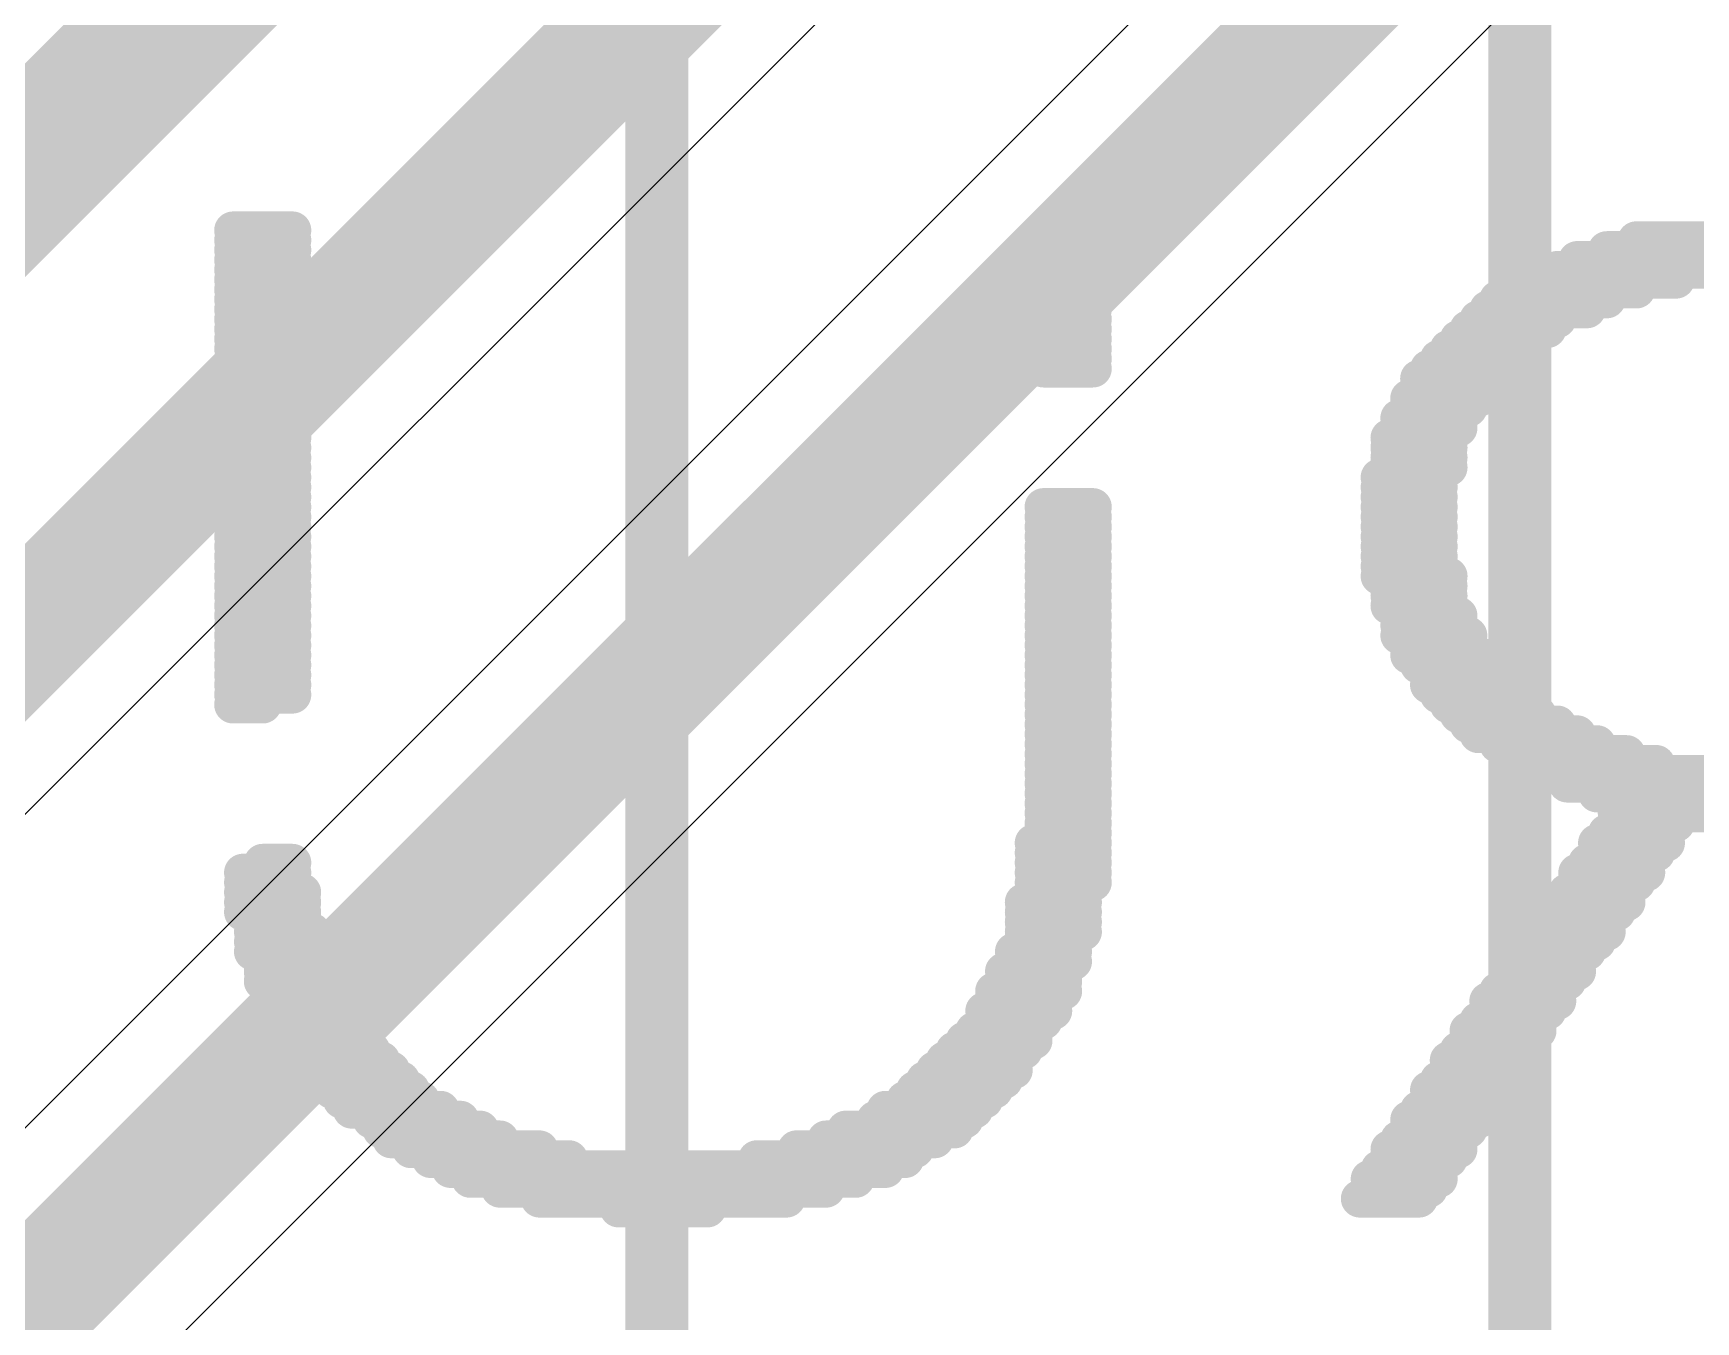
# Model space of a CAD drawing. Header units: inches. Extents: x -4 to 389, y 0 to 108.
# Drawn here: x 31.52 to 34.874, y 3.316 to 5.916 of the extents above; entities that cross this region are included whole.
import ezdxf

# ---------------------------------------------------------------- set-up
doc = ezdxf.new("R2010")
doc.units = ezdxf.units.IN
for name, color, linetype in [('Bottom Layer', 5, 'Continuous'), ('Bottom Overlay', 54, 'Continuous'), ('Signal_1', 16, 'Continuous'), ('Top Overlay', 2, 'Continuous')]:
    doc.layers.add(name, color=color, linetype=linetype)

msp = doc.modelspace()

# ---------------------------------------------------------------- linework, layer by layer
at = {"layer": 'Bottom Layer'}
msp.add_line((30.2002, 3.037), (34.7271, 7.5639), dxfattribs=at)
for points, const_width in [([(31.1218, 5.2578), (33.611, 7.747)], 0.3048), ([(29.9466, 3.1496), (34.544, 7.747)], 0.254)]:
    msp.add_lwpolyline(points, dxfattribs=dict(at, const_width=const_width))
at = {"layer": 'Bottom Overlay', "const_width": 0.0762}
for points in [[(31.9231, 5.5184), (32.0427, 5.5184)], [(31.9231, 5.4985), (32.0427, 5.4985)], [(33.5582, 5.5184), (33.6579, 5.5184)], [(33.5582, 5.4985), (33.6579, 5.4985)], [(34.7546, 5.4985), (35.8513, 5.4985)], [(31.9231, 5.4786), (32.0427, 5.4786)], [(33.5582, 5.4786), (33.6579, 5.4786)], [(34.6947, 5.4786), (35.8513, 5.4786)], [(31.9231, 5.4586), (32.0427, 5.4586)], [(31.9231, 5.4387), (32.0427, 5.4387)], [(33.5582, 5.4586), (33.6579, 5.4586)], [(33.5582, 5.4387), (33.6579, 5.4387)], [(34.595, 5.4387), (35.8313, 5.4387)], [(34.6349, 5.4586), (35.8513, 5.4586)], [(31.9231, 5.4187), (32.0427, 5.4187)], [(31.9231, 5.3988), (32.0427, 5.3988)], [(33.5582, 5.4187), (33.6579, 5.4187)], [(33.5582, 5.3988), (33.6579, 5.3988)], [(34.5153, 5.3988), (34.7546, 5.3988)], [(34.5552, 5.4187), (34.8343, 5.4187)], [(31.9231, 5.3789), (32.0427, 5.3789)], [(33.5582, 5.3789), (33.6579, 5.3789)], [(34.4754, 5.3789), (34.6947, 5.3789)], [(31.9231, 5.3589), (32.0427, 5.3589)], [(31.9231, 5.339), (32.0427, 5.339)], [(33.5582, 5.3589), (33.6579, 5.3589)], [(33.5582, 5.339), (33.6579, 5.339)], [(34.4355, 5.339), (34.595, 5.339)], [(34.4555, 5.3589), (34.6549, 5.3589)], [(31.9231, 5.319), (32.0427, 5.319)], [(31.9231, 5.2991), (32.0427, 5.2991)], [(33.5582, 5.319), (33.6579, 5.319)], [(33.5582, 5.2991), (33.6579, 5.2991)], [(34.3956, 5.2991), (34.5352, 5.2991)], [(34.4156, 5.319), (34.5751, 5.319)], [(31.9231, 5.2792), (32.0427, 5.2792)], [(33.5582, 5.2792), (33.6579, 5.2792)], [(34.3757, 5.2792), (34.5153, 5.2792)], [(31.9231, 5.2592), (32.0427, 5.2592)], [(31.9231, 5.2393), (32.0427, 5.2393)], [(33.5582, 5.2592), (33.6579, 5.2592)], [(33.5582, 5.2393), (33.6579, 5.2393)], [(34.3358, 5.2393), (34.4754, 5.2393)], [(34.3558, 5.2592), (34.4953, 5.2592)], [(31.9231, 5.2193), (32.0427, 5.2193)], [(31.9231, 5.1994), (32.0427, 5.1994)], [(34.3159, 5.2193), (34.4555, 5.2193)], [(34.3159, 5.1994), (34.4355, 5.1994)], [(31.9231, 5.1795), (32.0427, 5.1795)], [(34.2959, 5.1795), (34.4355, 5.1795)], [(31.9231, 5.1595), (32.0427, 5.1595)], [(31.9231, 5.1396), (32.0427, 5.1396)], [(34.276, 5.1396), (34.3956, 5.1396)], [(34.2959, 5.1595), (34.4156, 5.1595)], [(31.9231, 5.1196), (32.0427, 5.1196)], [(31.9231, 5.0997), (32.0427, 5.0997)], [(34.2561, 5.0997), (34.3757, 5.0997)], [(34.276, 5.1196), (34.3956, 5.1196)], [(31.9231, 5.0798), (32.0427, 5.0798)], [(34.2561, 5.0798), (34.3757, 5.0798)], [(31.9231, 5.0598), (32.0427, 5.0598)], [(31.9231, 5.0399), (32.0427, 5.0399)], [(34.2561, 5.0598), (34.3757, 5.0598)], [(34.2561, 5.0399), (34.3757, 5.0399)], [(31.9231, 5.0199), (32.0427, 5.0199)], [(31.9231, 5), (32.0427, 5)], [(34.2361, 5.0199), (34.3558, 5.0199)], [(34.2361, 5), (34.3558, 5)], [(31.9231, 4.9801), (32.0427, 4.9801)], [(31.9231, 4.9601), (32.0427, 4.9601)], [(33.5582, 4.9601), (33.6579, 4.9601)], [(34.2361, 4.9801), (34.3558, 4.9801)], [(34.2361, 4.9601), (34.3558, 4.9601)], [(31.9231, 4.9402), (32.0427, 4.9402)], [(33.5582, 4.9402), (33.6579, 4.9402)], [(34.2361, 4.9402), (34.3558, 4.9402)], [(31.9231, 4.9202), (32.0427, 4.9202)], [(31.9231, 4.9003), (32.0427, 4.9003)], [(33.5582, 4.9202), (33.6579, 4.9202)], [(33.5582, 4.9003), (33.6579, 4.9003)], [(34.2361, 4.9202), (34.3558, 4.9202)], [(34.2361, 4.9003), (34.3558, 4.9003)], [(31.9231, 4.8804), (32.0427, 4.8804)], [(31.9231, 4.8604), (32.0427, 4.8604)], [(33.5582, 4.8804), (33.6579, 4.8804)], [(33.5582, 4.8604), (33.6579, 4.8604)], [(34.2361, 4.8804), (34.3558, 4.8804)], [(34.2361, 4.8604), (34.3558, 4.8604)], [(31.9231, 4.8405), (32.0427, 4.8405)], [(33.5582, 4.8405), (33.6579, 4.8405)], [(34.2361, 4.8405), (34.3558, 4.8405)], [(31.9231, 4.8205), (32.0427, 4.8205)], [(31.9231, 4.8006), (32.0427, 4.8006)], [(33.5582, 4.8205), (33.6579, 4.8205)], [(33.5582, 4.8006), (33.6579, 4.8006)], [(34.2361, 4.8205), (34.3757, 4.8205)], [(34.2561, 4.8006), (34.3757, 4.8006)], [(31.9231, 4.7807), (32.0427, 4.7807)], [(31.9231, 4.7607), (32.0427, 4.7607)], [(33.5582, 4.7807), (33.6579, 4.7807)], [(33.5582, 4.7607), (33.6579, 4.7607)], [(34.2561, 4.7807), (34.3757, 4.7807)], [(34.2561, 4.7607), (34.3757, 4.7607)], [(31.9231, 4.7408), (32.0427, 4.7408)], [(33.5582, 4.7408), (33.6579, 4.7408)], [(34.276, 4.7408), (34.3956, 4.7408)], [(31.9231, 4.7208), (32.0427, 4.7208)], [(31.9231, 4.7009), (32.0427, 4.7009)], [(33.5582, 4.7208), (33.6579, 4.7208)], [(33.5582, 4.7009), (33.6579, 4.7009)], [(34.276, 4.7208), (34.3956, 4.7208)], [(34.276, 4.7009), (34.4156, 4.7009)], [(31.9231, 4.681), (32.0427, 4.681)], [(31.9231, 4.661), (32.0427, 4.661)], [(33.5582, 4.681), (33.6579, 4.681)], [(33.5582, 4.661), (33.6579, 4.661)], [(34.2959, 4.681), (34.4156, 4.681)], [(34.2959, 4.661), (34.4355, 4.661)], [(31.9231, 4.6411), (32.0427, 4.6411)], [(33.5582, 4.6411), (33.6579, 4.6411)], [(34.3159, 4.6411), (34.4555, 4.6411)], [(31.9231, 4.6211), (32.0427, 4.6211)], [(31.9231, 4.6012), (32.0427, 4.6012)], [(33.5582, 4.6211), (33.6579, 4.6211)], [(33.5582, 4.6012), (33.6579, 4.6012)], [(34.3358, 4.6211), (34.4754, 4.6211)], [(34.3358, 4.6012), (34.4953, 4.6012)], [(31.9231, 4.5813), (32.0427, 4.5813)], [(31.9231, 4.5613), (31.9829, 4.5613)], [(33.5582, 4.5813), (33.6579, 4.5813)], [(33.5582, 4.5613), (33.6579, 4.5613)], [(34.3558, 4.5813), (34.5153, 4.5813)], [(34.3757, 4.5613), (34.5352, 4.5613)], [(33.5582, 4.5414), (33.6579, 4.5414)], [(34.3956, 4.5414), (34.5552, 4.5414)], [(33.5582, 4.5214), (33.6579, 4.5214)], [(33.5582, 4.5015), (33.6579, 4.5015)], [(34.4156, 4.5214), (34.595, 4.5214)], [(34.4355, 4.5015), (34.6349, 4.5015)], [(33.5582, 4.4816), (33.6579, 4.4816)], [(33.5582, 4.4616), (33.6579, 4.4616)], [(34.4754, 4.4816), (34.6748, 4.4816)], [(34.4953, 4.4616), (34.7346, 4.4616)], [(33.5582, 4.4417), (33.6579, 4.4417)], [(34.5352, 4.4417), (34.7944, 4.4417)], [(33.5582, 4.4217), (33.6579, 4.4217)], [(33.5582, 4.4018), (33.6579, 4.4018)], [(34.5751, 4.4217), (34.934, 4.4217)], [(34.615, 4.4018), (35.8513, 4.4018)], [(33.5582, 4.3819), (33.6579, 4.3819)], [(33.5582, 4.3619), (33.6579, 4.3619)], [(34.6748, 4.3819), (35.8513, 4.3819)], [(34.7147, 4.3619), (35.8513, 4.3619)], [(33.5582, 4.342), (33.6579, 4.342)], [(34.7147, 4.342), (35.8513, 4.342)], [(33.5582, 4.322), (33.6579, 4.322)], [(33.5582, 4.3021), (33.6579, 4.3021)], [(34.6947, 4.3021), (34.8144, 4.3021)], [(34.7147, 4.322), (34.8343, 4.322)], [(33.5382, 4.2822), (33.6579, 4.2822)], [(33.5382, 4.2622), (33.6579, 4.2622)], [(34.6748, 4.2822), (34.8144, 4.2822)], [(34.6748, 4.2622), (34.7944, 4.2622)], [(31.943, 4.2223), (32.0427, 4.2223)], [(31.9829, 4.2423), (32.0427, 4.2423)], [(33.5382, 4.2423), (33.6579, 4.2423)], [(33.5382, 4.2223), (33.6579, 4.2223)], [(34.6349, 4.2223), (34.7745, 4.2223)], [(34.6549, 4.2423), (34.7745, 4.2423)], [(31.943, 4.2024), (32.0427, 4.2024)], [(33.5382, 4.2024), (33.6579, 4.2024)], [(34.6349, 4.2024), (34.7546, 4.2024)], [(31.943, 4.1825), (32.0626, 4.1825)], [(31.943, 4.1625), (32.0626, 4.1625)], [(33.5183, 4.1625), (33.6379, 4.1625)], [(33.5382, 4.1825), (33.6379, 4.1825)], [(34.595, 4.1625), (34.7346, 4.1625)], [(34.615, 4.1825), (34.7346, 4.1825)], [(31.943, 4.1426), (32.0626, 4.1426)], [(31.9629, 4.1226), (32.0626, 4.1226)], [(33.5183, 4.1426), (33.6379, 4.1426)], [(33.5183, 4.1226), (33.6379, 4.1226)], [(34.5751, 4.1226), (34.6947, 4.1226)], [(34.595, 4.1426), (34.7147, 4.1426)], [(31.9629, 4.1027), (32.0826, 4.1027)], [(33.5183, 4.1027), (33.6379, 4.1027)], [(34.5552, 4.1027), (34.6947, 4.1027)], [(31.9629, 4.0828), (32.0826, 4.0828)], [(31.9629, 4.0628), (32.0826, 4.0628)], [(33.4983, 4.0628), (33.618, 4.0628)], [(33.5183, 4.0828), (33.618, 4.0828)], [(34.5352, 4.0828), (34.6748, 4.0828)], [(34.5352, 4.0628), (34.6549, 4.0628)], [(31.9829, 4.0429), (32.1025, 4.0429)], [(31.9829, 4.0229), (32.1025, 4.0229)], [(33.4784, 4.0229), (33.598, 4.0229)], [(33.4983, 4.0429), (33.618, 4.0429)], [(34.4953, 4.0229), (34.6349, 4.0229)], [(34.5153, 4.0429), (34.6349, 4.0429)], [(31.9829, 4.003), (32.1225, 4.003)], [(33.4784, 4.003), (33.598, 4.003)], [(34.4953, 4.003), (34.615, 4.003)], [(32.0028, 3.9831), (32.1225, 3.9831)], [(32.0028, 3.9631), (32.1225, 3.9631)], [(33.4585, 3.9831), (33.598, 3.9831)], [(33.4585, 3.9631), (33.5781, 3.9631)], [(34.4555, 3.9631), (34.595, 3.9631)], [(34.4754, 3.9831), (34.595, 3.9831)], [(32.0228, 3.9432), (32.1424, 3.9432)], [(32.0228, 3.9232), (32.1623, 3.9232)], [(33.4385, 3.9432), (33.5781, 3.9432)], [(33.4385, 3.9232), (33.5582, 3.9232)], [(34.4355, 3.9232), (34.5552, 3.9232)], [(34.4555, 3.9432), (34.5751, 3.9432)], [(32.0427, 3.9033), (32.1623, 3.9033)], [(33.4186, 3.9033), (33.5382, 3.9033)], [(34.4156, 3.9033), (34.5552, 3.9033)], [(32.0626, 3.8834), (32.1823, 3.8834)], [(32.0626, 3.8634), (32.2022, 3.8634)], [(33.3787, 3.8634), (33.5183, 3.8634)], [(33.3986, 3.8834), (33.5382, 3.8834)], [(34.3956, 3.8634), (34.5153, 3.8634)], [(34.4156, 3.8834), (34.5352, 3.8834)], [(32.0826, 3.8435), (32.2222, 3.8435)], [(32.1025, 3.8235), (32.2421, 3.8235)], [(33.3388, 3.8235), (33.4983, 3.8235)], [(33.3587, 3.8435), (33.4983, 3.8435)], [(34.3757, 3.8435), (34.5153, 3.8435)], [(34.3757, 3.8235), (34.4953, 3.8235)], [(32.1225, 3.8036), (32.262, 3.8036)], [(33.3189, 3.8036), (33.4784, 3.8036)], [(34.3558, 3.8036), (34.4754, 3.8036)], [(32.1225, 3.7837), (32.282, 3.7837)], [(32.1424, 3.7637), (32.3019, 3.7637)], [(33.279, 3.7637), (33.4385, 3.7637)], [(33.2989, 3.7837), (33.4585, 3.7837)], [(34.3358, 3.7837), (34.4754, 3.7837)], [(34.3358, 3.7637), (34.4555, 3.7637)], [(32.1623, 3.7438), (32.3418, 3.7438)], [(32.2022, 3.7238), (32.3817, 3.7238)], [(33.2192, 3.7238), (33.3986, 3.7238)], [(33.2391, 3.7438), (33.4186, 3.7438)], [(34.2959, 3.7238), (34.4355, 3.7238)], [(34.3159, 3.7438), (34.4355, 3.7438)], [(32.2222, 3.7039), (32.4216, 3.7039)], [(33.1593, 3.7039), (33.3787, 3.7039)], [(34.2959, 3.7039), (34.4156, 3.7039)], [(32.2421, 3.684), (32.4614, 3.684)], [(32.282, 3.664), (32.5412, 3.664)], [(33.0596, 3.664), (33.2989, 3.664)], [(33.1195, 3.684), (33.3388, 3.684)], [(34.2561, 3.664), (34.3956, 3.664)], [(34.276, 3.684), (34.3956, 3.684)], [(32.3219, 3.6441), (32.601, 3.6441)], [(32.3617, 3.6241), (33.2391, 3.6241)], [(32.9799, 3.6441), (33.279, 3.6441)], [(34.2361, 3.6241), (34.3558, 3.6241)], [(34.2561, 3.6441), (34.3757, 3.6441)], [(32.4016, 3.6042), (33.1793, 3.6042)], [(34.2162, 3.6042), (34.3558, 3.6042)], [(32.4614, 3.5843), (33.1195, 3.5843)], [(32.5412, 3.5643), (33.0397, 3.5643)], [(34.1962, 3.5643), (34.3159, 3.5643)], [(34.2162, 3.5843), (34.3358, 3.5843)], [(32.7007, 3.5444), (32.8802, 3.5444)]]:
    msp.add_lwpolyline(points, dxfattribs=at)
at = {"layer": 'Bottom Overlay', "const_width": 0.0381}
for points in [[(31.904, 5.5184, 1), (31.9421, 5.5184, 1)], [(31.904, 5.4985, 1), (31.9421, 5.4985, 1)], [(32.0237, 5.5184, 1), (32.0618, 5.5184, 1)], [(32.0237, 5.4985, 1), (32.0618, 5.4985, 1)], [(33.5391, 5.5184, 1), (33.5772, 5.5184, 1)], [(33.5391, 5.4985, 1), (33.5772, 5.4985, 1)], [(33.6388, 5.5184, 1), (33.6769, 5.5184, 1)], [(33.6388, 5.4985, 1), (33.6769, 5.4985, 1)], [(34.7355, 5.4985, 1), (34.7736, 5.4985, 1)], [(31.904, 5.4786, 1), (31.9421, 5.4786, 1)], [(32.0237, 5.4786, 1), (32.0618, 5.4786, 1)], [(33.5391, 5.4786, 1), (33.5772, 5.4786, 1)], [(33.6388, 5.4786, 1), (33.6769, 5.4786, 1)], [(34.6757, 5.4786, 1), (34.7138, 5.4786, 1)], [(31.904, 5.4586, 1), (31.9421, 5.4586, 1)], [(31.904, 5.4387, 1), (31.9421, 5.4387, 1)], [(32.0237, 5.4586, 1), (32.0618, 5.4586, 1)], [(32.0237, 5.4387, 1), (32.0618, 5.4387, 1)], [(33.5391, 5.4586, 1), (33.5772, 5.4586, 1)], [(33.5391, 5.4387, 1), (33.5772, 5.4387, 1)], [(33.6388, 5.4586, 1), (33.6769, 5.4586, 1)], [(33.6388, 5.4387, 1), (33.6769, 5.4387, 1)], [(34.576, 5.4387, 1), (34.6141, 5.4387, 1)], [(34.6159, 5.4586, 1), (34.654, 5.4586, 1)], [(31.904, 5.4187, 1), (31.9421, 5.4187, 1)], [(31.904, 5.3988, 1), (31.9421, 5.3988, 1)], [(32.0237, 5.4187, 1), (32.0618, 5.4187, 1)], [(32.0237, 5.3988, 1), (32.0618, 5.3988, 1)], [(33.5391, 5.4187, 1), (33.5772, 5.4187, 1)], [(33.5391, 5.3988, 1), (33.5772, 5.3988, 1)], [(33.6388, 5.4187, 1), (33.6769, 5.4187, 1)], [(33.6388, 5.3988, 1), (33.6769, 5.3988, 1)], [(34.4962, 5.3988, 1), (34.5343, 5.3988, 1)], [(34.5361, 5.4187, 1), (34.5742, 5.4187, 1)], [(34.7355, 5.3988, 1), (34.7736, 5.3988, 1)], [(34.8153, 5.4187, 1), (34.8534, 5.4187, 1)], [(31.904, 5.3789, 1), (31.9421, 5.3789, 1)], [(32.0237, 5.3789, 1), (32.0618, 5.3789, 1)], [(33.5391, 5.3789, 1), (33.5772, 5.3789, 1)], [(33.6388, 5.3789, 1), (33.6769, 5.3789, 1)], [(34.4563, 5.3789, 1), (34.4944, 5.3789, 1)], [(34.6757, 5.3789, 1), (34.7138, 5.3789, 1)], [(31.904, 5.3589, 1), (31.9421, 5.3589, 1)], [(31.904, 5.339, 1), (31.9421, 5.339, 1)], [(32.0237, 5.3589, 1), (32.0618, 5.3589, 1)], [(32.0237, 5.339, 1), (32.0618, 5.339, 1)], [(33.5391, 5.3589, 1), (33.5772, 5.3589, 1)], [(33.5391, 5.339, 1), (33.5772, 5.339, 1)], [(33.6388, 5.3589, 1), (33.6769, 5.3589, 1)], [(33.6388, 5.339, 1), (33.6769, 5.339, 1)], [(34.4165, 5.339, 1), (34.4546, 5.339, 1)], [(34.4364, 5.3589, 1), (34.4745, 5.3589, 1)], [(34.576, 5.339, 1), (34.6141, 5.339, 1)], [(34.6358, 5.3589, 1), (34.6739, 5.3589, 1)], [(31.904, 5.319, 1), (31.9421, 5.319, 1)], [(31.904, 5.2991, 1), (31.9421, 5.2991, 1)], [(32.0237, 5.319, 1), (32.0618, 5.319, 1)], [(32.0237, 5.2991, 1), (32.0618, 5.2991, 1)], [(33.5391, 5.319, 1), (33.5772, 5.319, 1)], [(33.5391, 5.2991, 1), (33.5772, 5.2991, 1)], [(33.6388, 5.319, 1), (33.6769, 5.319, 1)], [(33.6388, 5.2991, 1), (33.6769, 5.2991, 1)], [(34.3766, 5.2991, 1), (34.4147, 5.2991, 1)], [(34.3965, 5.319, 1), (34.4346, 5.319, 1)], [(34.5162, 5.2991, 1), (34.5543, 5.2991, 1)], [(34.5561, 5.319, 1), (34.5942, 5.319, 1)], [(31.904, 5.2792, 1), (31.9421, 5.2792, 1)], [(32.0237, 5.2792, 1), (32.0618, 5.2792, 1)], [(33.5391, 5.2792, 1), (33.5772, 5.2792, 1)], [(33.6388, 5.2792, 1), (33.6769, 5.2792, 1)], [(34.3566, 5.2792, 1), (34.3947, 5.2792, 1)], [(34.4962, 5.2792, 1), (34.5343, 5.2792, 1)], [(31.904, 5.2592, 1), (31.9421, 5.2592, 1)], [(31.904, 5.2393, 1), (31.9421, 5.2393, 1)], [(32.0237, 5.2592, 1), (32.0618, 5.2592, 1)], [(32.0237, 5.2393, 1), (32.0618, 5.2393, 1)], [(33.5391, 5.2592, 1), (33.5772, 5.2592, 1)], [(33.5391, 5.2393, 1), (33.5772, 5.2393, 1)], [(33.6388, 5.2592, 1), (33.6769, 5.2592, 1)], [(33.6388, 5.2393, 1), (33.6769, 5.2393, 1)], [(34.3168, 5.2393, 1), (34.3549, 5.2393, 1)], [(34.3367, 5.2592, 1), (34.3748, 5.2592, 1)], [(34.4563, 5.2393, 1), (34.4944, 5.2393, 1)], [(34.4763, 5.2592, 1), (34.5144, 5.2592, 1)], [(31.904, 5.2193, 1), (31.9421, 5.2193, 1)], [(31.904, 5.1994, 1), (31.9421, 5.1994, 1)], [(32.0237, 5.2193, 1), (32.0618, 5.2193, 1)], [(32.0237, 5.1994, 1), (32.0618, 5.1994, 1)], [(34.2968, 5.2193, 1), (34.3349, 5.2193, 1)], [(34.2968, 5.1994, 1), (34.3349, 5.1994, 1)], [(34.4165, 5.1994, 1), (34.4546, 5.1994, 1)], [(34.4364, 5.2193, 1), (34.4745, 5.2193, 1)], [(31.904, 5.1795, 1), (31.9421, 5.1795, 1)], [(32.0237, 5.1795, 1), (32.0618, 5.1795, 1)], [(34.2769, 5.1795, 1), (34.315, 5.1795, 1)], [(34.4165, 5.1795, 1), (34.4546, 5.1795, 1)], [(31.904, 5.1595, 1), (31.9421, 5.1595, 1)], [(31.904, 5.1396, 1), (31.9421, 5.1396, 1)], [(32.0237, 5.1595, 1), (32.0618, 5.1595, 1)], [(32.0237, 5.1396, 1), (32.0618, 5.1396, 1)], [(34.2569, 5.1396, 1), (34.295, 5.1396, 1)], [(34.2769, 5.1595, 1), (34.315, 5.1595, 1)], [(34.3766, 5.1396, 1), (34.4147, 5.1396, 1)], [(34.3965, 5.1595, 1), (34.4346, 5.1595, 1)], [(31.904, 5.1196, 1), (31.9421, 5.1196, 1)], [(31.904, 5.0997, 1), (31.9421, 5.0997, 1)], [(32.0237, 5.1196, 1), (32.0618, 5.1196, 1)], [(32.0237, 5.0997, 1), (32.0618, 5.0997, 1)], [(34.237, 5.0997, 1), (34.2751, 5.0997, 1)], [(34.2569, 5.1196, 1), (34.295, 5.1196, 1)], [(34.3566, 5.0997, 1), (34.3947, 5.0997, 1)], [(34.3766, 5.1196, 1), (34.4147, 5.1196, 1)], [(31.904, 5.0798, 1), (31.9421, 5.0798, 1)], [(32.0237, 5.0798, 1), (32.0618, 5.0798, 1)], [(34.237, 5.0798, 1), (34.2751, 5.0798, 1)], [(34.3566, 5.0798, 1), (34.3947, 5.0798, 1)], [(31.904, 5.0598, 1), (31.9421, 5.0598, 1)], [(31.904, 5.0399, 1), (31.9421, 5.0399, 1)], [(32.0237, 5.0598, 1), (32.0618, 5.0598, 1)], [(32.0237, 5.0399, 1), (32.0618, 5.0399, 1)], [(34.237, 5.0598, 1), (34.2751, 5.0598, 1)], [(34.237, 5.0399, 1), (34.2751, 5.0399, 1)], [(34.3566, 5.0598, 1), (34.3947, 5.0598, 1)], [(34.3566, 5.0399, 1), (34.3947, 5.0399, 1)], [(31.904, 5.0199, 1), (31.9421, 5.0199, 1)], [(31.904, 5, 1), (31.9421, 5, 1)], [(32.0237, 5.0199, 1), (32.0618, 5.0199, 1)], [(32.0237, 5, 1), (32.0618, 5, 1)], [(34.2171, 5.0199, 1), (34.2552, 5.0199, 1)], [(34.2171, 5, 1), (34.2552, 5, 1)], [(34.3367, 5.0199, 1), (34.3748, 5.0199, 1)], [(34.3367, 5, 1), (34.3748, 5, 1)], [(31.904, 4.9801, 1), (31.9421, 4.9801, 1)], [(31.904, 4.9601, 1), (31.9421, 4.9601, 1)], [(32.0237, 4.9801, 1), (32.0618, 4.9801, 1)], [(32.0237, 4.9601, 1), (32.0618, 4.9601, 1)], [(33.5391, 4.9601, 1), (33.5772, 4.9601, 1)], [(33.6388, 4.9601, 1), (33.6769, 4.9601, 1)], [(34.2171, 4.9801, 1), (34.2552, 4.9801, 1)], [(34.2171, 4.9601, 1), (34.2552, 4.9601, 1)], [(34.3367, 4.9801, 1), (34.3748, 4.9801, 1)], [(34.3367, 4.9601, 1), (34.3748, 4.9601, 1)], [(31.904, 4.9402, 1), (31.9421, 4.9402, 1)], [(32.0237, 4.9402, 1), (32.0618, 4.9402, 1)], [(33.5391, 4.9402, 1), (33.5772, 4.9402, 1)], [(33.6388, 4.9402, 1), (33.6769, 4.9402, 1)], [(34.2171, 4.9402, 1), (34.2552, 4.9402, 1)], [(34.3367, 4.9402, 1), (34.3748, 4.9402, 1)], [(31.904, 4.9202, 1), (31.9421, 4.9202, 1)], [(31.904, 4.9003, 1), (31.9421, 4.9003, 1)], [(32.0237, 4.9202, 1), (32.0618, 4.9202, 1)], [(32.0237, 4.9003, 1), (32.0618, 4.9003, 1)], [(33.5391, 4.9202, 1), (33.5772, 4.9202, 1)], [(33.5391, 4.9003, 1), (33.5772, 4.9003, 1)], [(33.6388, 4.9202, 1), (33.6769, 4.9202, 1)], [(33.6388, 4.9003, 1), (33.6769, 4.9003, 1)], [(34.2171, 4.9202, 1), (34.2552, 4.9202, 1)], [(34.2171, 4.9003, 1), (34.2552, 4.9003, 1)], [(34.3367, 4.9202, 1), (34.3748, 4.9202, 1)], [(34.3367, 4.9003, 1), (34.3748, 4.9003, 1)], [(31.904, 4.8804, 1), (31.9421, 4.8804, 1)], [(31.904, 4.8604, 1), (31.9421, 4.8604, 1)], [(32.0237, 4.8804, 1), (32.0618, 4.8804, 1)], [(32.0237, 4.8604, 1), (32.0618, 4.8604, 1)], [(33.5391, 4.8804, 1), (33.5772, 4.8804, 1)], [(33.5391, 4.8604, 1), (33.5772, 4.8604, 1)], [(33.6388, 4.8804, 1), (33.6769, 4.8804, 1)], [(33.6388, 4.8604, 1), (33.6769, 4.8604, 1)], [(34.2171, 4.8804, 1), (34.2552, 4.8804, 1)], [(34.2171, 4.8604, 1), (34.2552, 4.8604, 1)], [(34.3367, 4.8804, 1), (34.3748, 4.8804, 1)], [(34.3367, 4.8604, 1), (34.3748, 4.8604, 1)], [(31.904, 4.8405, 1), (31.9421, 4.8405, 1)], [(32.0237, 4.8405, 1), (32.0618, 4.8405, 1)], [(33.5391, 4.8405, 1), (33.5772, 4.8405, 1)], [(33.6388, 4.8405, 1), (33.6769, 4.8405, 1)], [(34.2171, 4.8405, 1), (34.2552, 4.8405, 1)], [(34.3367, 4.8405, 1), (34.3748, 4.8405, 1)], [(31.904, 4.8205, 1), (31.9421, 4.8205, 1)], [(31.904, 4.8006, 1), (31.9421, 4.8006, 1)], [(32.0237, 4.8205, 1), (32.0618, 4.8205, 1)], [(32.0237, 4.8006, 1), (32.0618, 4.8006, 1)], [(33.5391, 4.8205, 1), (33.5772, 4.8205, 1)], [(33.5391, 4.8006, 1), (33.5772, 4.8006, 1)], [(33.6388, 4.8205, 1), (33.6769, 4.8205, 1)], [(33.6388, 4.8006, 1), (33.6769, 4.8006, 1)], [(34.2171, 4.8205, 1), (34.2552, 4.8205, 1)], [(34.237, 4.8006, 1), (34.2751, 4.8006, 1)], [(34.3566, 4.8205, 1), (34.3947, 4.8205, 1)], [(34.3566, 4.8006, 1), (34.3947, 4.8006, 1)], [(31.904, 4.7807, 1), (31.9421, 4.7807, 1)], [(31.904, 4.7607, 1), (31.9421, 4.7607, 1)], [(32.0237, 4.7807, 1), (32.0618, 4.7807, 1)], [(32.0237, 4.7607, 1), (32.0618, 4.7607, 1)], [(33.5391, 4.7807, 1), (33.5772, 4.7807, 1)], [(33.5391, 4.7607, 1), (33.5772, 4.7607, 1)], [(33.6388, 4.7807, 1), (33.6769, 4.7807, 1)], [(33.6388, 4.7607, 1), (33.6769, 4.7607, 1)], [(34.237, 4.7807, 1), (34.2751, 4.7807, 1)], [(34.237, 4.7607, 1), (34.2751, 4.7607, 1)], [(34.3566, 4.7807, 1), (34.3947, 4.7807, 1)], [(34.3566, 4.7607, 1), (34.3947, 4.7607, 1)], [(31.904, 4.7408, 1), (31.9421, 4.7408, 1)], [(32.0237, 4.7408, 1), (32.0618, 4.7408, 1)], [(33.5391, 4.7408, 1), (33.5772, 4.7408, 1)], [(33.6388, 4.7408, 1), (33.6769, 4.7408, 1)], [(34.2569, 4.7408, 1), (34.295, 4.7408, 1)], [(34.3766, 4.7408, 1), (34.4147, 4.7408, 1)], [(31.904, 4.7208, 1), (31.9421, 4.7208, 1)], [(31.904, 4.7009, 1), (31.9421, 4.7009, 1)], [(32.0237, 4.7208, 1), (32.0618, 4.7208, 1)], [(32.0237, 4.7009, 1), (32.0618, 4.7009, 1)], [(33.5391, 4.7208, 1), (33.5772, 4.7208, 1)], [(33.5391, 4.7009, 1), (33.5772, 4.7009, 1)], [(33.6388, 4.7208, 1), (33.6769, 4.7208, 1)], [(33.6388, 4.7009, 1), (33.6769, 4.7009, 1)], [(34.2569, 4.7208, 1), (34.295, 4.7208, 1)], [(34.2569, 4.7009, 1), (34.295, 4.7009, 1)], [(34.3766, 4.7208, 1), (34.4147, 4.7208, 1)], [(34.3965, 4.7009, 1), (34.4346, 4.7009, 1)], [(31.904, 4.681, 1), (31.9421, 4.681, 1)], [(31.904, 4.661, 1), (31.9421, 4.661, 1)], [(32.0237, 4.681, 1), (32.0618, 4.681, 1)], [(32.0237, 4.661, 1), (32.0618, 4.661, 1)], [(33.5391, 4.681, 1), (33.5772, 4.681, 1)], [(33.5391, 4.661, 1), (33.5772, 4.661, 1)], [(33.6388, 4.681, 1), (33.6769, 4.681, 1)], [(33.6388, 4.661, 1), (33.6769, 4.661, 1)], [(34.2769, 4.681, 1), (34.315, 4.681, 1)], [(34.2769, 4.661, 1), (34.315, 4.661, 1)], [(34.3965, 4.681, 1), (34.4346, 4.681, 1)], [(34.4165, 4.661, 1), (34.4546, 4.661, 1)], [(31.904, 4.6411, 1), (31.9421, 4.6411, 1)], [(32.0237, 4.6411, 1), (32.0618, 4.6411, 1)], [(33.5391, 4.6411, 1), (33.5772, 4.6411, 1)], [(33.6388, 4.6411, 1), (33.6769, 4.6411, 1)], [(34.2968, 4.6411, 1), (34.3349, 4.6411, 1)], [(34.4364, 4.6411, 1), (34.4745, 4.6411, 1)], [(31.904, 4.6211, 1), (31.9421, 4.6211, 1)], [(31.904, 4.6012, 1), (31.9421, 4.6012, 1)], [(32.0237, 4.6211, 1), (32.0618, 4.6211, 1)], [(32.0237, 4.6012, 1), (32.0618, 4.6012, 1)], [(33.5391, 4.6211, 1), (33.5772, 4.6211, 1)], [(33.5391, 4.6012, 1), (33.5772, 4.6012, 1)], [(33.6388, 4.6211, 1), (33.6769, 4.6211, 1)], [(33.6388, 4.6012, 1), (33.6769, 4.6012, 1)], [(34.3168, 4.6211, 1), (34.3549, 4.6211, 1)], [(34.3168, 4.6012, 1), (34.3549, 4.6012, 1)], [(34.4563, 4.6211, 1), (34.4944, 4.6211, 1)], [(34.4763, 4.6012, 1), (34.5144, 4.6012, 1)], [(31.904, 4.5813, 1), (31.9421, 4.5813, 1)], [(31.904, 4.5613, 1), (31.9421, 4.5613, 1)], [(31.9638, 4.5613, 1), (32.0019, 4.5613, 1)], [(32.0237, 4.5813, 1), (32.0618, 4.5813, 1)], [(33.5391, 4.5813, 1), (33.5772, 4.5813, 1)], [(33.5391, 4.5613, 1), (33.5772, 4.5613, 1)], [(33.6388, 4.5813, 1), (33.6769, 4.5813, 1)], [(33.6388, 4.5613, 1), (33.6769, 4.5613, 1)], [(34.3367, 4.5813, 1), (34.3748, 4.5813, 1)], [(34.3566, 4.5613, 1), (34.3947, 4.5613, 1)], [(34.4962, 4.5813, 1), (34.5343, 4.5813, 1)], [(34.5162, 4.5613, 1), (34.5543, 4.5613, 1)], [(33.5391, 4.5414, 1), (33.5772, 4.5414, 1)], [(33.6388, 4.5414, 1), (33.6769, 4.5414, 1)], [(34.3766, 4.5414, 1), (34.4147, 4.5414, 1)], [(34.5361, 4.5414, 1), (34.5742, 4.5414, 1)], [(33.5391, 4.5214, 1), (33.5772, 4.5214, 1)], [(33.5391, 4.5015, 1), (33.5772, 4.5015, 1)], [(33.6388, 4.5214, 1), (33.6769, 4.5214, 1)], [(33.6388, 4.5015, 1), (33.6769, 4.5015, 1)], [(34.3965, 4.5214, 1), (34.4346, 4.5214, 1)], [(34.4165, 4.5015, 1), (34.4546, 4.5015, 1)], [(34.576, 4.5214, 1), (34.6141, 4.5214, 1)], [(34.6159, 4.5015, 1), (34.654, 4.5015, 1)], [(33.5391, 4.4816, 1), (33.5772, 4.4816, 1)], [(33.5391, 4.4616, 1), (33.5772, 4.4616, 1)], [(33.6388, 4.4816, 1), (33.6769, 4.4816, 1)], [(33.6388, 4.4616, 1), (33.6769, 4.4616, 1)], [(34.4563, 4.4816, 1), (34.4944, 4.4816, 1)], [(34.4763, 4.4616, 1), (34.5144, 4.4616, 1)], [(34.6558, 4.4816, 1), (34.6939, 4.4816, 1)], [(34.7156, 4.4616, 1), (34.7537, 4.4616, 1)], [(33.5391, 4.4417, 1), (33.5772, 4.4417, 1)], [(33.6388, 4.4417, 1), (33.6769, 4.4417, 1)], [(34.5162, 4.4417, 1), (34.5543, 4.4417, 1)], [(34.7754, 4.4417, 1), (34.8135, 4.4417, 1)], [(33.5391, 4.4217, 1), (33.5772, 4.4217, 1)], [(33.5391, 4.4018, 1), (33.5772, 4.4018, 1)], [(33.6388, 4.4217, 1), (33.6769, 4.4217, 1)], [(33.6388, 4.4018, 1), (33.6769, 4.4018, 1)], [(34.5561, 4.4217, 1), (34.5942, 4.4217, 1)], [(34.5959, 4.4018, 1), (34.634, 4.4018, 1)], [(33.5391, 4.3819, 1), (33.5772, 4.3819, 1)], [(33.5391, 4.3619, 1), (33.5772, 4.3619, 1)], [(33.6388, 4.3819, 1), (33.6769, 4.3819, 1)], [(33.6388, 4.3619, 1), (33.6769, 4.3619, 1)], [(34.6558, 4.3819, 1), (34.6939, 4.3819, 1)], [(34.6956, 4.3619, 1), (34.7337, 4.3619, 1)], [(33.5391, 4.342, 1), (33.5772, 4.342, 1)], [(33.6388, 4.342, 1), (33.6769, 4.342, 1)], [(34.6956, 4.342, 1), (34.7337, 4.342, 1)], [(33.5391, 4.322, 1), (33.5772, 4.322, 1)], [(33.5391, 4.3021, 1), (33.5772, 4.3021, 1)], [(33.6388, 4.322, 1), (33.6769, 4.322, 1)], [(33.6388, 4.3021, 1), (33.6769, 4.3021, 1)], [(34.6757, 4.3021, 1), (34.7138, 4.3021, 1)], [(34.6956, 4.322, 1), (34.7337, 4.322, 1)], [(34.7953, 4.3021, 1), (34.8334, 4.3021, 1)], [(34.8153, 4.322, 1), (34.8534, 4.322, 1)], [(33.5192, 4.2822, 1), (33.5573, 4.2822, 1)], [(33.5192, 4.2622, 1), (33.5573, 4.2622, 1)], [(33.6388, 4.2822, 1), (33.6769, 4.2822, 1)], [(33.6388, 4.2622, 1), (33.6769, 4.2622, 1)], [(34.6558, 4.2822, 1), (34.6939, 4.2822, 1)], [(34.6558, 4.2622, 1), (34.6939, 4.2622, 1)], [(34.7754, 4.2622, 1), (34.8135, 4.2622, 1)], [(34.7953, 4.2822, 1), (34.8334, 4.2822, 1)], [(31.9239, 4.2223, 1), (31.962, 4.2223, 1)], [(31.9638, 4.2423, 1), (32.0019, 4.2423, 1)], [(32.0237, 4.2423, 1), (32.0618, 4.2423, 1)], [(32.0237, 4.2223, 1), (32.0618, 4.2223, 1)], [(33.5192, 4.2423, 1), (33.5573, 4.2423, 1)], [(33.5192, 4.2223, 1), (33.5573, 4.2223, 1)], [(33.6388, 4.2423, 1), (33.6769, 4.2423, 1)], [(33.6388, 4.2223, 1), (33.6769, 4.2223, 1)], [(34.6159, 4.2223, 1), (34.654, 4.2223, 1)], [(34.6358, 4.2423, 1), (34.6739, 4.2423, 1)], [(34.7555, 4.2423, 1), (34.7936, 4.2423, 1)], [(34.7555, 4.2223, 1), (34.7936, 4.2223, 1)], [(31.9239, 4.2024, 1), (31.962, 4.2024, 1)], [(32.0237, 4.2024, 1), (32.0618, 4.2024, 1)], [(33.5192, 4.2024, 1), (33.5573, 4.2024, 1)], [(33.6388, 4.2024, 1), (33.6769, 4.2024, 1)], [(34.6159, 4.2024, 1), (34.654, 4.2024, 1)], [(34.7355, 4.2024, 1), (34.7736, 4.2024, 1)], [(31.9239, 4.1825, 1), (31.962, 4.1825, 1)], [(31.9239, 4.1625, 1), (31.962, 4.1625, 1)], [(32.0436, 4.1825, 1), (32.0817, 4.1825, 1)], [(32.0436, 4.1625, 1), (32.0817, 4.1625, 1)], [(33.4992, 4.1625, 1), (33.5373, 4.1625, 1)], [(33.5192, 4.1825, 1), (33.5573, 4.1825, 1)], [(33.6189, 4.1825, 1), (33.657, 4.1825, 1)], [(33.6189, 4.1625, 1), (33.657, 4.1625, 1)], [(34.576, 4.1625, 1), (34.6141, 4.1625, 1)], [(34.5959, 4.1825, 1), (34.634, 4.1825, 1)], [(34.7156, 4.1825, 1), (34.7537, 4.1825, 1)], [(34.7156, 4.1625, 1), (34.7537, 4.1625, 1)], [(31.9239, 4.1426, 1), (31.962, 4.1426, 1)], [(31.9439, 4.1226, 1), (31.982, 4.1226, 1)], [(32.0436, 4.1426, 1), (32.0817, 4.1426, 1)], [(32.0436, 4.1226, 1), (32.0817, 4.1226, 1)], [(33.4992, 4.1426, 1), (33.5373, 4.1426, 1)], [(33.4992, 4.1226, 1), (33.5373, 4.1226, 1)], [(33.6189, 4.1426, 1), (33.657, 4.1426, 1)], [(33.6189, 4.1226, 1), (33.657, 4.1226, 1)], [(34.5561, 4.1226, 1), (34.5942, 4.1226, 1)], [(34.576, 4.1426, 1), (34.6141, 4.1426, 1)], [(34.6757, 4.1226, 1), (34.7138, 4.1226, 1)], [(34.6956, 4.1426, 1), (34.7337, 4.1426, 1)], [(31.9439, 4.1027, 1), (31.982, 4.1027, 1)], [(32.0635, 4.1027, 1), (32.1016, 4.1027, 1)], [(33.4992, 4.1027, 1), (33.5373, 4.1027, 1)], [(33.6189, 4.1027, 1), (33.657, 4.1027, 1)], [(34.5361, 4.1027, 1), (34.5742, 4.1027, 1)], [(34.6757, 4.1027, 1), (34.7138, 4.1027, 1)], [(31.9439, 4.0828, 1), (31.982, 4.0828, 1)], [(31.9439, 4.0628, 1), (31.982, 4.0628, 1)], [(32.0635, 4.0828, 1), (32.1016, 4.0828, 1)], [(32.0635, 4.0628, 1), (32.1016, 4.0628, 1)], [(33.4793, 4.0628, 1), (33.5174, 4.0628, 1)], [(33.4992, 4.0828, 1), (33.5373, 4.0828, 1)], [(33.5989, 4.0828, 1), (33.637, 4.0828, 1)], [(33.5989, 4.0628, 1), (33.637, 4.0628, 1)], [(34.5162, 4.0828, 1), (34.5543, 4.0828, 1)], [(34.5162, 4.0628, 1), (34.5543, 4.0628, 1)], [(34.6358, 4.0628, 1), (34.6739, 4.0628, 1)], [(34.6558, 4.0828, 1), (34.6939, 4.0828, 1)], [(31.9638, 4.0429, 1), (32.0019, 4.0429, 1)], [(31.9638, 4.0229, 1), (32.0019, 4.0229, 1)], [(32.0835, 4.0429, 1), (32.1216, 4.0429, 1)], [(32.0835, 4.0229, 1), (32.1216, 4.0229, 1)], [(33.4593, 4.0229, 1), (33.4974, 4.0229, 1)], [(33.4793, 4.0429, 1), (33.5174, 4.0429, 1)], [(33.579, 4.0229, 1), (33.6171, 4.0229, 1)], [(33.5989, 4.0429, 1), (33.637, 4.0429, 1)], [(34.4763, 4.0229, 1), (34.5144, 4.0229, 1)], [(34.4962, 4.0429, 1), (34.5343, 4.0429, 1)], [(34.6159, 4.0429, 1), (34.654, 4.0429, 1)], [(34.6159, 4.0229, 1), (34.654, 4.0229, 1)], [(31.9638, 4.003, 1), (32.0019, 4.003, 1)], [(32.1034, 4.003, 1), (32.1415, 4.003, 1)], [(33.4593, 4.003, 1), (33.4974, 4.003, 1)], [(33.579, 4.003, 1), (33.6171, 4.003, 1)], [(34.4763, 4.003, 1), (34.5144, 4.003, 1)], [(34.5959, 4.003, 1), (34.634, 4.003, 1)], [(31.9838, 3.9831, 1), (32.0219, 3.9831, 1)], [(31.9838, 3.9631, 1), (32.0219, 3.9631, 1)], [(32.1034, 3.9831, 1), (32.1415, 3.9831, 1)], [(32.1034, 3.9631, 1), (32.1415, 3.9631, 1)], [(33.4394, 3.9831, 1), (33.4775, 3.9831, 1)], [(33.4394, 3.9631, 1), (33.4775, 3.9631, 1)], [(33.559, 3.9631, 1), (33.5971, 3.9631, 1)], [(33.579, 3.9831, 1), (33.6171, 3.9831, 1)], [(34.4364, 3.9631, 1), (34.4745, 3.9631, 1)], [(34.4563, 3.9831, 1), (34.4944, 3.9831, 1)], [(34.576, 3.9831, 1), (34.6141, 3.9831, 1)], [(34.576, 3.9631, 1), (34.6141, 3.9631, 1)], [(32.0037, 3.9432, 1), (32.0418, 3.9432, 1)], [(32.0037, 3.9232, 1), (32.0418, 3.9232, 1)], [(32.1233, 3.9432, 1), (32.1614, 3.9432, 1)], [(32.1433, 3.9232, 1), (32.1814, 3.9232, 1)], [(33.4195, 3.9432, 1), (33.4576, 3.9432, 1)], [(33.4195, 3.9232, 1), (33.4576, 3.9232, 1)], [(33.5391, 3.9232, 1), (33.5772, 3.9232, 1)], [(33.559, 3.9432, 1), (33.5971, 3.9432, 1)], [(34.4165, 3.9232, 1), (34.4546, 3.9232, 1)], [(34.4364, 3.9432, 1), (34.4745, 3.9432, 1)], [(34.5361, 3.9232, 1), (34.5742, 3.9232, 1)], [(34.5561, 3.9432, 1), (34.5942, 3.9432, 1)], [(32.0237, 3.9033, 1), (32.0618, 3.9033, 1)], [(32.1433, 3.9033, 1), (32.1814, 3.9033, 1)], [(33.3995, 3.9033, 1), (33.4376, 3.9033, 1)], [(33.5192, 3.9033, 1), (33.5573, 3.9033, 1)], [(34.3965, 3.9033, 1), (34.4346, 3.9033, 1)], [(34.5361, 3.9033, 1), (34.5742, 3.9033, 1)], [(32.0436, 3.8834, 1), (32.0817, 3.8834, 1)], [(32.0436, 3.8634, 1), (32.0817, 3.8634, 1)], [(32.1632, 3.8834, 1), (32.2013, 3.8834, 1)], [(32.1832, 3.8634, 1), (32.2213, 3.8634, 1)], [(33.3596, 3.8634, 1), (33.3977, 3.8634, 1)], [(33.3796, 3.8834, 1), (33.4177, 3.8834, 1)], [(33.4992, 3.8634, 1), (33.5373, 3.8634, 1)], [(33.5192, 3.8834, 1), (33.5573, 3.8834, 1)], [(34.3766, 3.8634, 1), (34.4147, 3.8634, 1)], [(34.3965, 3.8834, 1), (34.4346, 3.8834, 1)], [(34.4962, 3.8634, 1), (34.5343, 3.8634, 1)], [(34.5162, 3.8834, 1), (34.5543, 3.8834, 1)], [(32.0635, 3.8435, 1), (32.1016, 3.8435, 1)], [(32.0835, 3.8235, 1), (32.1216, 3.8235, 1)], [(32.2031, 3.8435, 1), (32.2412, 3.8435, 1)], [(32.2231, 3.8235, 1), (32.2612, 3.8235, 1)], [(33.3198, 3.8235, 1), (33.3579, 3.8235, 1)], [(33.3397, 3.8435, 1), (33.3778, 3.8435, 1)], [(33.4793, 3.8435, 1), (33.5174, 3.8435, 1)], [(33.4793, 3.8235, 1), (33.5174, 3.8235, 1)], [(34.3566, 3.8435, 1), (34.3947, 3.8435, 1)], [(34.3566, 3.8235, 1), (34.3947, 3.8235, 1)], [(34.4763, 3.8235, 1), (34.5144, 3.8235, 1)], [(34.4962, 3.8435, 1), (34.5343, 3.8435, 1)], [(32.1034, 3.8036, 1), (32.1415, 3.8036, 1)], [(32.243, 3.8036, 1), (32.2811, 3.8036, 1)], [(33.2998, 3.8036, 1), (33.3379, 3.8036, 1)], [(33.4593, 3.8036, 1), (33.4974, 3.8036, 1)], [(34.3367, 3.8036, 1), (34.3748, 3.8036, 1)], [(34.4563, 3.8036, 1), (34.4944, 3.8036, 1)], [(32.1034, 3.7837, 1), (32.1415, 3.7837, 1)], [(32.1233, 3.7637, 1), (32.1614, 3.7637, 1)], [(32.2629, 3.7837, 1), (32.301, 3.7837, 1)], [(32.2829, 3.7637, 1), (32.321, 3.7637, 1)], [(33.2599, 3.7637, 1), (33.298, 3.7637, 1)], [(33.2799, 3.7837, 1), (33.318, 3.7837, 1)], [(33.4195, 3.7637, 1), (33.4576, 3.7637, 1)], [(33.4394, 3.7837, 1), (33.4775, 3.7837, 1)], [(34.3168, 3.7837, 1), (34.3549, 3.7837, 1)], [(34.3168, 3.7637, 1), (34.3549, 3.7637, 1)], [(34.4364, 3.7637, 1), (34.4745, 3.7637, 1)], [(34.4563, 3.7837, 1), (34.4944, 3.7837, 1)], [(32.1433, 3.7438, 1), (32.1814, 3.7438, 1)], [(32.1832, 3.7238, 1), (32.2213, 3.7238, 1)], [(32.3228, 3.7438, 1), (32.3609, 3.7438, 1)], [(32.3626, 3.7238, 1), (32.4007, 3.7238, 1)], [(33.2001, 3.7238, 1), (33.2382, 3.7238, 1)], [(33.2201, 3.7438, 1), (33.2582, 3.7438, 1)], [(33.3796, 3.7238, 1), (33.4177, 3.7238, 1)], [(33.3995, 3.7438, 1), (33.4376, 3.7438, 1)], [(34.2769, 3.7238, 1), (34.315, 3.7238, 1)], [(34.2968, 3.7438, 1), (34.3349, 3.7438, 1)], [(34.4165, 3.7438, 1), (34.4546, 3.7438, 1)], [(34.4165, 3.7238, 1), (34.4546, 3.7238, 1)], [(32.2031, 3.7039, 1), (32.2412, 3.7039, 1)], [(32.4025, 3.7039, 1), (32.4406, 3.7039, 1)], [(33.1403, 3.7039, 1), (33.1784, 3.7039, 1)], [(33.3596, 3.7039, 1), (33.3977, 3.7039, 1)], [(34.2769, 3.7039, 1), (34.315, 3.7039, 1)], [(34.3965, 3.7039, 1), (34.4346, 3.7039, 1)], [(32.2231, 3.684, 1), (32.2612, 3.684, 1)], [(32.2629, 3.664, 1), (32.301, 3.664, 1)], [(32.4424, 3.684, 1), (32.4805, 3.684, 1)], [(32.5222, 3.664, 1), (32.5603, 3.664, 1)], [(33.0406, 3.664, 1), (33.0787, 3.664, 1)], [(33.1004, 3.684, 1), (33.1385, 3.684, 1)], [(33.2799, 3.664, 1), (33.318, 3.664, 1)], [(33.3198, 3.684, 1), (33.3579, 3.684, 1)], [(34.237, 3.664, 1), (34.2751, 3.664, 1)], [(34.2569, 3.684, 1), (34.295, 3.684, 1)], [(34.3766, 3.684, 1), (34.4147, 3.684, 1)], [(34.3766, 3.664, 1), (34.4147, 3.664, 1)], [(32.3028, 3.6441, 1), (32.3409, 3.6441, 1)], [(32.3427, 3.6241, 1), (32.3808, 3.6241, 1)], [(32.582, 3.6441, 1), (32.6201, 3.6441, 1)], [(32.9608, 3.6441, 1), (32.9989, 3.6441, 1)], [(33.2201, 3.6241, 1), (33.2582, 3.6241, 1)], [(33.2599, 3.6441, 1), (33.298, 3.6441, 1)], [(34.2171, 3.6241, 1), (34.2552, 3.6241, 1)], [(34.237, 3.6441, 1), (34.2751, 3.6441, 1)], [(34.3367, 3.6241, 1), (34.3748, 3.6241, 1)], [(34.3566, 3.6441, 1), (34.3947, 3.6441, 1)], [(32.3826, 3.6042, 1), (32.4207, 3.6042, 1)], [(33.1602, 3.6042, 1), (33.1983, 3.6042, 1)], [(34.1971, 3.6042, 1), (34.2352, 3.6042, 1)], [(34.3367, 3.6042, 1), (34.3748, 3.6042, 1)], [(32.4424, 3.5843, 1), (32.4805, 3.5843, 1)], [(32.5222, 3.5643, 1), (32.5603, 3.5643, 1)], [(33.0207, 3.5643, 1), (33.0588, 3.5643, 1)], [(33.1004, 3.5843, 1), (33.1385, 3.5843, 1)], [(34.1772, 3.5643, 1), (34.2153, 3.5643, 1)], [(34.1971, 3.5843, 1), (34.2352, 3.5843, 1)], [(34.2968, 3.5643, 1), (34.3349, 3.5643, 1)], [(34.3168, 3.5843, 1), (34.3549, 3.5843, 1)], [(32.6817, 3.5444, 1), (32.7198, 3.5444, 1)], [(32.8611, 3.5444, 1), (32.8992, 3.5444, 1)]]:
    msp.add_lwpolyline(points, format="xyb", close=True, dxfattribs=at)
at = {"layer": 'Signal_1'}
for p, q in [((43.1496, 15.3539), (30.5185, 2.7227)), ((28.8785, 0.3503), (43.5917, 15.0635))]:
    msp.add_line(p, q, dxfattribs=at)
at = {"layer": 'Signal_1', "const_width": 0.254}
msp.add_lwpolyline([(28.6954, 0.5334), (43.4086, 15.2466)], dxfattribs=at)
at = {"layer": 'Top Overlay', "const_width": 0.127}
for points in [[(32.7781, 2.0662), (32.7781, 6.3662)], [(34.5192, 2.0662), (34.5192, 6.3662)]]:
    msp.add_lwpolyline(points, dxfattribs=at)

doc.saveas('drawing.dxf')
